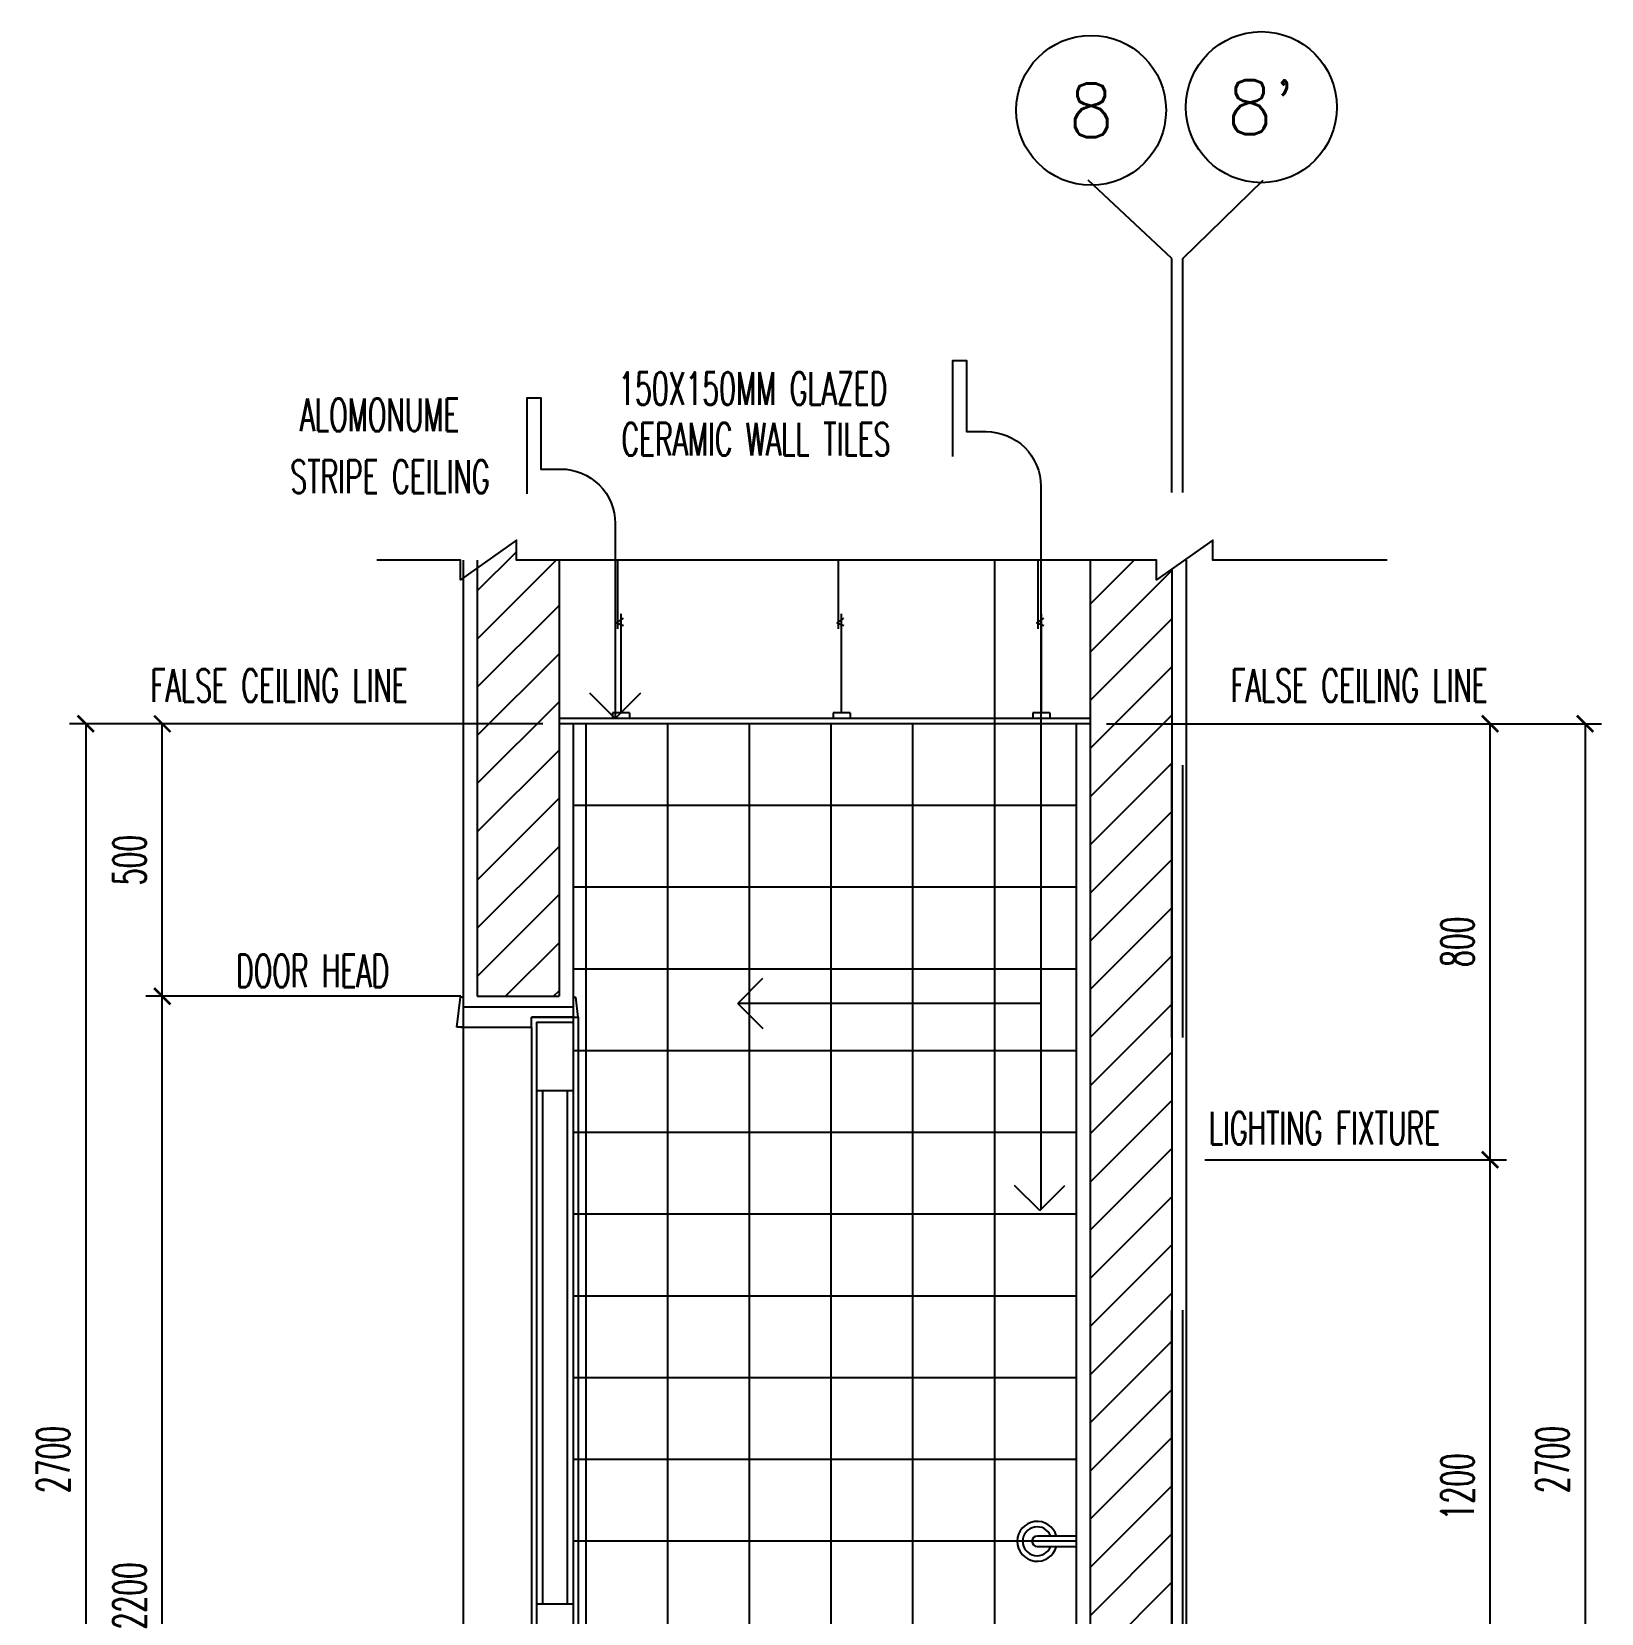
# Model space of a CAD drawing. Extents: x 417682.5 to 417711.4, y 43413.5 to 43433.4.
# Drawn here: x 417703.588 to 417706.469, y 43422.602 to 43425.504 of the extents above; entities that cross this region are included whole.
import ezdxf
from ezdxf.enums import TextEntityAlignment as Align

# ---------------------------------------------------------------- set-up
doc = ezdxf.new("R2010")
doc.units = 0
doc.header["$MEASUREMENT"] = 0
doc.header["$PDMODE"] = 3
doc.header["$PDSIZE"] = 0.1
doc.linetypes.add('CENTERX2', pattern=[4, 2.5, -0.5, 0.5, -0.5])
doc.layers.get('0').update_dxf_attribs({"linetype": 'CONTINUOUS'})
doc.layers.get('DEFPOINTS').update_dxf_attribs({"linetype": 'CONTINUOUS'})
for name, color, linetype in [('2', 2, 'CONTINUOUS'), ('A-HATCH', 11, 'CONTINUOUS'), ('AX', 6, 'CONTINUOUS'), ('AX-CR', 2, 'CONTINUOUS'), ('AX-TXT', 4, 'CONTINUOUS'), ('AXES', 11, 'CENTERX2'), ('Dimout', 4, 'CONTINUOUS'), ('ELE', 3, 'CONTINUOUS'), ('ELV', 7, 'CONTINUOUS'), ('FIX', 3, 'CONTINUOUS'), ('K-FUR', 3, 'CONTINUOUS'), ('Plaster', 7, 'CONTINUOUS'), ('Tile', 5, 'CONTINUOUS'), ('TXT', 2, 'CONTINUOUS'), ('WALL', 6, 'CONTINUOUS'), ('Windows', 9, 'CONTINUOUS')]:
    doc.layers.add(name, color=color, linetype=linetype)
doc.styles.add('ROMANS', font='ROMANS.shx', dxfattribs={"width": 0.6})
doc.dimstyles.new('R50', dxfattribs={"dimscale": 0, "dimtxt": 0.06, "dimasz": 0.03, "dimexe": 0.03, "dimexo": 0.03, "dimgap": 0.03, "dimtad": 1, "dimdec": 0, "dimlfac": 1000, "dimzin": 13, "dimdsep": 46, "dimtxsty": 'ROMANS', "dimblk": 'ARCHTICK', "dimcen": 0.09, "dimclrd": 4, "dimclre": 4, "dimclrt": 2, "dimadec": 0, "dimazin": 0, "dimtfac": 1, "dimtdec": 0, "dimtofl": 0, "dimtmove": 2, "dimatfit": 3, "dimldrblk": 'CLOSEDBLANK', "dimfxl": 0, "dimtolj": 1, "dimtzin": 0, "dimarcsym": 0})
pattern_1 = [(45, (-137.77009, -89.86417), (-0.044194173824, 0.044194173824), [])]

# ---------------------------------------------------------------- blocks, each defined once
blk = doc.blocks.new('AXU')
at = {"layer": 'AX-CR'}
blk.add_circle((0, 350), 350, dxfattribs=at)
at = {"layer": 'AX-TXT', "style": 'ROMANS'}
blk.add_attdef('AX', text='', height=250, dxfattribs=at).set_placement((0, 350), align=Align.MIDDLE)
blk = doc.blocks.new('GAN')
for p, q in [((-0.0212, 0.1644), (-0.0212, 0.29)), ((-0.0155, 0.01), (-0.0155, 0.1918)), ((0, 0.01), (-0.031, 0.01)), ((-0.031, 0.01), (-0.031, 0)), ((0, 0.01), (0, 0))]:
    blk.add_line(p, q)
blk.add_lwpolyline([(-0.0118, 0.184), (-0.024, 0.1754), (-0.0113, 0.1703)])
blk = doc.blocks.new('_ARCHTICK')
at = {"color": 0, "linetype": 'ByBlock', "const_width": 0.15}
blk.add_lwpolyline([(-0.5, -0.5), (0.5, 0.5)], dxfattribs=at)
blk = doc.blocks.new('*D166')
at = {"layer": 'DEFPOINTS', "color": 0}
for p in [(417703.8619, 43424.2341), (417703.6876, 43421.5341), (417703.8626, 43421.5341)]:
    blk.add_point(p, dxfattribs=at)
at = {"layer": 'Dimout', "color": 4, "lineweight": -2}
for p, q in [((417703.8319, 43424.2341), (417703.6576, 43424.2341)), ((417703.6876, 43424.2341), (417703.6876, 43421.5341)), ((417703.8326, 43421.5341), (417703.6576, 43421.5341))]:
    blk.add_line(p, q, dxfattribs=at)
at = {"layer": 'Dimout', "color": 4, "lineweight": -2, "xscale": 0.03, "yscale": 0.03, "zscale": 0.03}
for p, rotation in [((417703.6876, 43424.2341), 90), ((417703.6876, 43421.5341), 270)]:
    blk.add_blockref('_ARCHTICK', p, dxfattribs=dict(at, rotation=rotation))
at = {"layer": 'Dimout', "color": 2, "insert": (417703.6276, 43422.8841), "char_height": 0.06, "attachment_point": 5, "rotation": 90, "style": 'ROMANS'}
blk.add_mtext('\\A1;2700', dxfattribs=at)
blk = doc.blocks.new('_ClosedBlank')
at = {"color": 0, "linetype": 'ByBlock', "lineweight": -2}
for p, q in [((-1, 0.167), (0, 0)), ((-1, 0.167), (-1, -0.167)), ((0, 0), (-1, -0.167))]:
    blk.add_line(p, q, dxfattribs=at)
blk = doc.blocks.new('*D167')
at = {"layer": '2', "color": 4, "lineweight": -2}
for p, q in [((417704.3762, 43423.7341), (417703.798, 43423.7341)), ((417703.828, 43421.5341), (417703.828, 43423.7341)), ((417704.3502, 43421.5341), (417703.798, 43421.5341))]:
    blk.add_line(p, q, dxfattribs=at)
at = {"layer": 'DEFPOINTS', "color": 0}
for p in [(417703.828, 43423.7341), (417704.4062, 43423.7341), (417704.3802, 43421.5341)]:
    blk.add_point(p, dxfattribs=at)
at = {"layer": '2', "color": 4, "lineweight": -2, "xscale": 0.03, "yscale": 0.03, "zscale": 0.03}
for p, rotation in [((417703.828, 43423.7341), 90), ((417703.828, 43421.5341), 270)]:
    blk.add_blockref('_ARCHTICK', p, dxfattribs=dict(at, rotation=rotation))
at = {"layer": '2', "color": 2, "insert": (417703.768, 43422.6341), "char_height": 0.06, "attachment_point": 5, "rotation": 90, "style": 'ROMANS'}
blk.add_mtext('\\A1;2200', dxfattribs=at)
blk = doc.blocks.new('*D168')
at = {"layer": '2', "color": 4, "lineweight": -2}
for p, q in [((417704.5262, 43424.2341), (417703.798, 43424.2341)), ((417703.828, 43423.7341), (417703.828, 43424.2341)), ((417704.3502, 43423.7341), (417703.798, 43423.7341))]:
    blk.add_line(p, q, dxfattribs=at)
at = {"layer": 'DEFPOINTS', "color": 0}
for p in [(417703.828, 43424.2341), (417704.5562, 43424.2341), (417704.3802, 43423.7341)]:
    blk.add_point(p, dxfattribs=at)
at = {"layer": '2', "color": 4, "lineweight": -2, "xscale": 0.03, "yscale": 0.03, "zscale": 0.03}
for p, rotation in [((417703.828, 43424.2341), 90), ((417703.828, 43423.7341), 270)]:
    blk.add_blockref('_ARCHTICK', p, dxfattribs=dict(at, rotation=rotation))
at = {"layer": '2', "color": 2, "insert": (417703.768, 43423.9841), "char_height": 0.06, "attachment_point": 5, "rotation": 90, "style": 'ROMANS'}
blk.add_mtext('\\A1;500', dxfattribs=at)
blk = doc.blocks.new('*D169')
at = {"layer": 'DEFPOINTS', "color": 0}
for p in [(417706.265, 43424.2342), (417706.2643, 43421.5342), (417706.4393, 43421.5342)]:
    blk.add_point(p, dxfattribs=at)
at = {"layer": 'Dimout', "color": 4, "lineweight": -2}
for p, q in [((417706.295, 43424.2342), (417706.4693, 43424.2342)), ((417706.4393, 43424.2342), (417706.4393, 43421.5342)), ((417706.2943, 43421.5342), (417706.4693, 43421.5342))]:
    blk.add_line(p, q, dxfattribs=at)
at = {"layer": 'Dimout', "color": 4, "lineweight": -2, "xscale": 0.03, "yscale": 0.03, "zscale": 0.03}
for p, rotation in [((417706.4393, 43424.2342), 90), ((417706.4393, 43421.5342), 270)]:
    blk.add_blockref('_ARCHTICK', p, dxfattribs=dict(at, rotation=rotation))
at = {"layer": 'Dimout', "color": 2, "insert": (417706.3793, 43422.8842), "char_height": 0.06, "attachment_point": 5, "rotation": 90, "style": 'ROMANS'}
blk.add_mtext('\\A1;2700', dxfattribs=at)
blk = doc.blocks.new('*D170')
at = {"layer": 'DEFPOINTS', "color": 0}
for p in [(417705.7112, 43423.4342), (417706.265, 43423.4342), (417705.5052, 43422.2341)]:
    blk.add_point(p, dxfattribs=at)
at = {"layer": 'Dimout', "color": 4, "lineweight": -2}
for p, q in [((417705.7412, 43423.4342), (417706.295, 43423.4342)), ((417706.265, 43422.2341), (417706.265, 43423.4342)), ((417705.5352, 43422.2341), (417706.295, 43422.2341))]:
    blk.add_line(p, q, dxfattribs=at)
at = {"layer": 'Dimout', "color": 4, "lineweight": -2, "xscale": 0.03, "yscale": 0.03, "zscale": 0.03}
for p, rotation in [((417706.265, 43423.4342), 90), ((417706.265, 43422.2341), 270)]:
    blk.add_blockref('_ARCHTICK', p, dxfattribs=dict(at, rotation=rotation))
at = {"layer": 'Dimout', "color": 2, "insert": (417706.205, 43422.8341), "char_height": 0.06, "attachment_point": 5, "rotation": 90, "style": 'ROMANS'}
blk.add_mtext('\\A1;1200', dxfattribs=at)
blk = doc.blocks.new('*D173')
at = {"layer": 'DEFPOINTS', "color": 0}
for p in [(417705.5312, 43424.2342), (417706.265, 43424.2342), (417705.7112, 43423.4342)]:
    blk.add_point(p, dxfattribs=at)
at = {"layer": 'Dimout', "color": 4, "lineweight": -2}
for p, q in [((417705.5612, 43424.2342), (417706.295, 43424.2342)), ((417706.265, 43423.4342), (417706.265, 43424.2342)), ((417705.7412, 43423.4342), (417706.295, 43423.4342))]:
    blk.add_line(p, q, dxfattribs=at)
at = {"layer": 'Dimout', "color": 4, "lineweight": -2, "xscale": 0.03, "yscale": 0.03, "zscale": 0.03}
for p, rotation in [((417706.265, 43424.2342), 90), ((417706.265, 43423.4342), 270)]:
    blk.add_blockref('_ARCHTICK', p, dxfattribs=dict(at, rotation=rotation))
at = {"layer": 'Dimout', "color": 2, "insert": (417706.205, 43423.8342), "char_height": 0.06, "attachment_point": 5, "rotation": 90, "style": 'ROMANS'}
blk.add_mtext('\\A1;800', dxfattribs=at)
blk = doc.blocks.new('walling')
at = {"layer": 'ELV'}
blk.add_line((0.1363, -1.1797), (-0.4198, -1.1797), dxfattribs=at)
blk.add_lwpolyline([(-0.025, -0.176), (-0.025, 0), (0, 0), (0, -0.1306), (0.0363, -0.1306, -0.414214), (0.1363, -0.2306), (0.1363, -1.5582)], format="xyb", dxfattribs=at)
at = {"layer": 'WALL'}
for p, q in [((-0.4198, -1.1797), (-0.3736, -1.1334)), ((-0.4198, -1.1797), (-0.3736, -1.2259)), ((0.1345, -1.56), (0.0882, -1.5137)), ((0.1345, -1.56), (0.1808, -1.5137))]:
    blk.add_line(p, q, dxfattribs=at)
at = {"layer": 'TXT', "style": 'ROMANS', "width": 0.6}
for s, p in [('150X150MM GLAZED', (-0.639, -0.0816)), ('CERAMIC WALL TILES', (-0.6331, -0.1746))]:
    blk.add_text(s, height=0.06, dxfattribs=at).set_placement(p)
blk = doc.blocks.new('ceil')
at = {"layer": 'ELV'}
blk.add_lwpolyline([(-0.1613, 0.4121), (-0.1613, 0.5881), (-0.1363, 0.5881), (-0.1363, 0.4575), (-0.1, 0.4575, -0.414214), (0, 0.3575), (0, 0)], format="xyb", dxfattribs=at)
at = {"layer": 'WALL'}
blk.add_lwpolyline([(0.0463, 0.0463), (0, 0), (-0.0463, 0.0463)], dxfattribs=at)
at = {"layer": 'TXT', "style": 'ROMANS', "width": 0.6}
for s, p in [('ALOMONUME', (-0.5788, 0.5268)), (' STRIPE CEILING', (-0.6209, 0.4135))]:
    blk.add_text(s, height=0.06, dxfattribs=at).set_placement(p)

msp = doc.modelspace()

# ---------------------------------------------------------------- hatches: boundary and pattern name
at = {"layer": 'A-HATCH'}
h = msp.add_hatch(dxfattribs=at)
h.set_pattern_fill('ANSI31', color=256, scale=0.5, style=0)
h.set_pattern_definition(pattern_1)
h.paths.add_polyline_path([(417704.4062, 43423.7341), (417704.5562, 43423.7341), (417704.5562, 43424.5341), (417704.4781, 43424.5341), (417704.4781, 43424.5713), (417704.4062, 43424.5205)])
h = msp.add_hatch(dxfattribs=at)
h.set_pattern_fill('ANSI31', color=256, scale=0.5, style=0)
h.set_pattern_definition(pattern_1)
h.paths.add_polyline_path([(417705.5312, 43421.4841), (417705.6812, 43421.4841), (417705.6812, 43424.5185), (417705.6529, 43424.4985), (417705.6529, 43424.5341), (417705.5312, 43424.5341)])

# ---------------------------------------------------------------- linework, layer by layer
for p, q in [((417705.5302, 43424.2441), (417704.5562, 43424.2441)), ((417705.5302, 43424.2341), (417704.5562, 43424.2341))]:
    msp.add_line(p, q)
at = {"layer": 'AXES'}
for p, q in [((417705.6812, 43425.0877), (417705.5272, 43425.2314)), ((417705.7012, 43425.0877), (417705.8483, 43425.2314)), ((417705.6812, 43420.6585), (417705.6812, 43425.0877)), ((417705.7012, 43420.6585), (417705.7012, 43425.0877))]:
    msp.add_line(p, q, dxfattribs=at)
at = {"layer": 'ELE'}
msp.add_lwpolyline([(417706.0763, 43424.5341), (417705.7559, 43424.5341), (417705.7559, 43424.5713), (417705.6529, 43424.4985), (417705.6529, 43424.5341), (417704.4781, 43424.5341), (417704.4781, 43424.5713), (417704.3752, 43424.4985), (417704.3752, 43424.5341), (417704.2217, 43424.5341)], dxfattribs=at)
at = {"layer": 'FIX'}
msp.add_lwpolyline([(417705.5052, 43422.7437), (417705.4338, 43422.7437, 1), (417705.4338, 43422.7246), (417705.5052, 43422.7246)], format="xyb", dxfattribs=at)
for radius, start, end in [(0.0366, 15.0689, 344.931), (0.0266, 20.9518, 339.0482)]:
    msp.add_arc((417705.4338, 43422.7341), radius, start, end, dxfattribs=at)
at = {"layer": 'Plaster'}
for p, q in [((417704.3802, 43424.5341), (417704.3802, 43421.5341)), ((417705.3552, 43424.5341), (417705.3552, 43421.5341)), ((417705.7072, 43424.5341), (417705.7072, 43421.5341)), ((417704.5822, 43424.2341), (417704.5822, 43421.5341)), ((417705.3552, 43424.2341), (417705.3552, 43421.5341)), ((417705.5052, 43424.2341), (417705.5052, 43421.5341)), ((417704.5822, 43423.6959), (417704.5058, 43423.6959))]:
    msp.add_line(p, q, dxfattribs=at)
at = {"layer": 'Tile'}
for p, q in [((417704.6052, 43424.2341), (417704.6052, 43421.5341)), ((417704.7552, 43424.2341), (417704.7552, 43422.2353)), ((417704.9052, 43424.2341), (417704.9052, 43422.2353)), ((417705.0552, 43424.2341), (417705.0552, 43422.2353)), ((417705.2052, 43424.2341), (417705.2052, 43421.5341)), ((417705.5052, 43424.0841), (417704.5822, 43424.0841)), ((417705.5052, 43423.9341), (417704.5822, 43423.9341)), ((417705.5052, 43423.7841), (417704.5822, 43423.7841)), ((417705.5052, 43423.6341), (417704.5822, 43423.6341)), ((417705.5052, 43423.4841), (417704.5822, 43423.4841)), ((417705.5052, 43423.3341), (417704.5822, 43423.3341)), ((417705.5052, 43423.1841), (417704.5822, 43423.1841)), ((417705.5052, 43423.0341), (417704.5822, 43423.0341)), ((417705.5052, 43422.8841), (417704.5822, 43422.8841)), ((417705.5052, 43422.7341), (417704.5822, 43422.7341))]:
    msp.add_line(p, q, dxfattribs=at)
at = {"layer": 'WALL'}
for p, q in [((417704.4062, 43424.5341), (417704.4062, 43423.7341)), ((417704.5562, 43424.5341), (417704.5562, 43423.7341)), ((417705.5312, 43424.5341), (417705.5312, 43421.4841)), ((417705.6812, 43424.5185), (417705.6812, 43421.4841)), ((417704.4062, 43423.7341), (417704.5562, 43423.7341))]:
    msp.add_line(p, q, dxfattribs=at)
at = {"layer": 'Windows'}
for p, q in [((417704.3688, 43423.6772), (417704.3756, 43423.7328)), ((417704.3802, 43423.7328), (417704.3756, 43423.7328)), ((417704.5822, 43423.7328), (417704.5868, 43423.7328)), ((417704.5913, 43423.6959), (417704.5868, 43423.7328)), ((417704.3802, 43423.7145), (417704.5822, 43423.7145)), ((417704.3802, 43423.6772), (417704.3688, 43423.6772)), ((417704.3762, 43423.6772), (417704.5058, 43423.6772)), ((417704.5058, 43423.6772), (417704.5058, 43423.6959)), ((417704.5058, 43423.6959), (417704.5913, 43423.6959)), ((417704.5058, 43423.6772), (417704.5058, 43422.5559)), ((417704.5149, 43423.6865), (417704.5822, 43423.6865)), ((417704.5149, 43423.6865), (417704.5149, 43421.5435)), ((417704.5822, 43423.6865), (417704.5822, 43421.5435)), ((417704.5913, 43423.6959), (417704.5913, 43422.5559)), ((417704.5149, 43423.5612), (417704.5822, 43423.5612)), ((417704.526, 43423.5612), (417704.526, 43422.6196)), ((417704.5711, 43423.5612), (417704.5711, 43422.6196)), ((417704.5149, 43422.6196), (417704.5822, 43422.6196))]:
    msp.add_line(p, q, dxfattribs=at)

# ---------------------------------------------------------------- block references
for p in [(417704.6856, 43424.2441), (417705.0904, 43424.2441), (417705.4571, 43424.2441)]:
    msp.add_blockref('GAN', p)
at = {"layer": 'AX'}
for p, xscale, yscale, zscale, values in [((417705.5328, 43425.2223), 0.0003928571428934127, 0.0003928571200261184, 0.0003928571242337006, {'AX': '8'}), ((417705.8452, 43425.227), 0.0003960365663873036, 0.0003960365433349425, 0.000396036547576577, {'AX': "8'"})]:
    msp.add_blockref('AXU', p, dxfattribs=dict(at, xscale=xscale, yscale=yscale, zscale=zscale)).add_auto_attribs(values)
at = {"layer": 'K-FUR'}
msp.add_blockref('ceil', (417704.6593, 43424.2441), dxfattribs=at)
at = {"layer": 'WALL'}
msp.add_blockref('walling', (417705.304, 43424.9008), dxfattribs=at)

# ---------------------------------------------------------------- texts
at = {"layer": 'TXT', "style": 'ROMANS', "width": 0.6}
for s, p in [('FALSE CEILING LINE', (417703.8066, 43424.2744)), ('FALSE CEILING LINE', (417705.7889, 43424.2745)), ('DOOR HEAD', (417703.9637, 43423.7506)), ('LIGHTING FIXTURE', (417705.749, 43423.4619))]:
    msp.add_text(s, height=0.06, dxfattribs=at).set_placement(p)

# ---------------------------------------------------------------- dimensions: what is measured, and where the dimension line sits
at = {"layer": '2'}
for base, p1, p2, picture, middle in [((417703.828, 43424.2341), (417704.3802, 43423.7341), (417704.5562, 43424.2341), '*D168', (417703.768, 43423.9841)), ((417703.828, 43423.7341), (417704.3802, 43421.5341), (417704.4062, 43423.7341), '*D167', (417703.768, 43422.6341))]:
    dim = msp.add_linear_dim(base=base, p1=p1, p2=p2, angle=90, dimstyle='R50', override={"dimscale": 1}, dxfattribs=at)
    dim.commit()
    dim.dimension.update_dxf_attribs({"geometry": picture, "text_midpoint": middle})
at = {"layer": 'Dimout'}
for base, p1, p2, picture, middle in [((417703.6876, 43421.5341), (417703.8619, 43424.2341), (417703.8626, 43421.5341), '*D166', (417703.6276, 43422.8841)), ((417706.265, 43424.2342), (417705.7112, 43423.4342), (417705.5312, 43424.2342), '*D173', (417706.205, 43423.8342)), ((417706.4393, 43421.5342), (417706.265, 43424.2342), (417706.2643, 43421.5342), '*D169', (417706.3793, 43422.8842)), ((417706.265, 43423.4342), (417705.5052, 43422.2341), (417705.7112, 43423.4342), '*D170', (417706.205, 43422.8341))]:
    dim = msp.add_linear_dim(base=base, p1=p1, p2=p2, angle=90, dimstyle='R50', override={"dimscale": 1}, dxfattribs=at)
    dim.commit()
    dim.dimension.update_dxf_attribs({"geometry": picture, "text_midpoint": middle})

doc.saveas('drawing.dxf')
